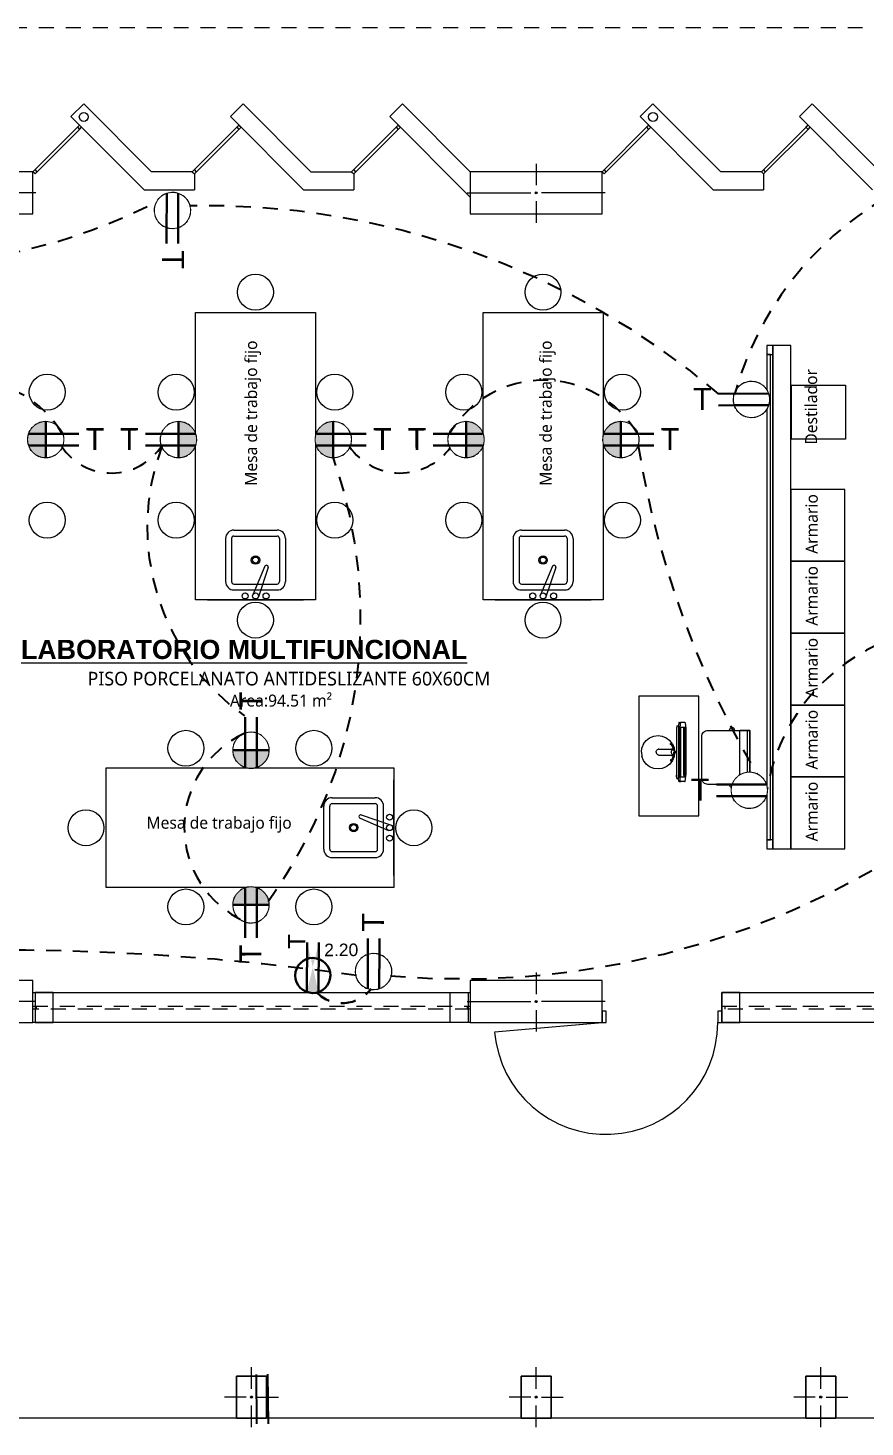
# Model space of a CAD drawing. Header units: metres. Extents: x -17 to 101, y 0 to 79.
# Drawn here: x 61.84 to 68.83, y 58.49 to 70.16 of the extents above; entities that cross this region are included whole.
import ezdxf

# ---------------------------------------------------------------- set-up
doc = ezdxf.new("R2010")
doc.units = ezdxf.units.M
doc.set_wipeout_variables(frame=1)
for name, pattern in [('CONTINUA', [0]), ('DASHED2', [0.375, 0.25, -0.125]), ('HIDDEN2', [0.1875, 0.125, -0.0625])]:
    doc.linetypes.add(name, pattern=pattern)
doc.layers.add('Cotas varias El', color=253, linetype='Continuous', lineweight=13)
doc.layers.add('TOMACORRIENTE', color=5, linetype='HIDDEN2', lineweight=30)
doc.styles.add('Generales', font='trebuc.ttf', dxfattribs={"height": 0.1})
doc.styles.add('Santa Rosa 1 50', font='trebuc.ttf')
doc.styles.get("Standard").update_dxf_attribs({"font": 'arial.ttf'})
doc.styles.add('style1', font='arial.ttf', dxfattribs={"height": 0.35})

# ---------------------------------------------------------------- blocks, each defined once
blk = doc.blocks.new('IDROBOX')
at = {"layer": 'TOMACORRIENTE'}
blk.add_lwpolyline([(0.139, 0.047), (0.133, 0.061), (0.126, 0.075), (0.118, 0.088), (0.108, 0.099), (0.097, 0.11), (0.085, 0.12), (0.072, 0.128), (0.058, 0.135), (0.044, 0.14), (0.029, 0.144), (0.014, 0.146), (-0.002, 0.147), (-0.017, 0.146), (-0.032, 0.143), (-0.047, 0.139), (-0.061, 0.133), (-0.075, 0.126), (-0.088, 0.118), (-0.099, 0.108), (-0.11, 0.097), (-0.12, 0.085), (-0.128, 0.072), (-0.135, 0.058), (-0.14, 0.044), (-0.144, 0.029), (-0.146, 0.014), (-0.147, -0.002), (-0.146, -0.017), (-0.143, -0.032), (-0.139, -0.047), (-0.133, -0.061), (-0.126, -0.075), (-0.118, -0.088), (-0.108, -0.099), (-0.097, -0.11), (-0.085, -0.12), (-0.072, -0.128), (-0.058, -0.135), (-0.044, -0.14), (-0.029, -0.144), (-0.014, -0.146), (0.002, -0.147), (0.017, -0.146), (0.032, -0.143), (0.047, -0.139), (0.061, -0.133), (0.075, -0.126), (0.088, -0.118), (0.099, -0.108), (0.11, -0.097), (0.12, -0.085), (0.128, -0.072), (0.135, -0.058), (0.14, -0.044), (0.144, -0.029), (0.146, -0.014), (0.147, 0.002), (0.146, 0.017), (0.143, 0.032)], close=True, dxfattribs=at)
at = {"layer": 'TOMACORRIENTE', "color": 5, "linetype": 'CONTINUA', "style": 'style1', "text_generation_flag": 4}
blk.add_text('T', height=0.183, rotation=179.8829, dxfattribs=at).set_placement((0.488, -0.087))
blk.add_wipeout([(0.139, 0.047), (0.133, 0.061), (0.126, 0.075), (0.118, 0.088), (0.108, 0.099), (0.097, 0.11), (0.085, 0.12), (0.072, 0.128), (0.058, 0.135), (0.044, 0.14), (0.029, 0.144), (0.014, 0.146), (-0.002, 0.147), (-0.017, 0.146), (-0.032, 0.143), (-0.047, 0.139), (-0.061, 0.133), (-0.075, 0.126), (-0.088, 0.118), (-0.099, 0.108), (-0.11, 0.097), (-0.12, 0.085), (-0.128, 0.072), (-0.135, 0.058), (-0.14, 0.044), (-0.144, 0.029), (-0.146, 0.014), (-0.147, -0.002), (-0.146, -0.017), (-0.143, -0.032), (-0.139, -0.047), (-0.133, -0.061), (-0.126, -0.075), (-0.118, -0.088), (-0.108, -0.099), (-0.097, -0.11), (-0.085, -0.12), (-0.072, -0.128), (-0.058, -0.135), (-0.044, -0.14), (-0.029, -0.144), (-0.014, -0.146), (0.002, -0.147), (0.017, -0.146), (0.032, -0.143), (0.047, -0.139), (0.061, -0.133), (0.075, -0.126), (0.088, -0.118), (0.099, -0.108), (0.11, -0.097), (0.12, -0.085), (0.128, -0.072), (0.135, -0.058), (0.14, -0.044), (0.144, -0.029), (0.146, -0.014), (0.147, 0.002), (0.146, 0.017), (0.143, 0.032)]).dxf.layer = 'TOMACORRIENTE'
at = {"layer": 'TOMACORRIENTE'}
h = blk.add_hatch(color=256, dxfattribs=at)
h.dxf.hatch_style = 1
edge = h.paths.add_edge_path()
edge.add_line((0, 0.147), (0, -0.147))
h.paths.add_polyline_path([(0, 0.147), (-0.002, 0.147), (-0.017, 0.146), (-0.032, 0.143), (-0.047, 0.139), (-0.061, 0.133), (-0.075, 0.126), (-0.088, 0.118), (-0.099, 0.108), (-0.11, 0.097), (-0.12, 0.085), (-0.128, 0.072), (-0.135, 0.058), (-0.14, 0.044), (-0.144, 0.029), (-0.146, 0.014), (-0.147, -0.002), (-0.146, -0.017), (-0.143, -0.032), (-0.139, -0.047), (-0.133, -0.061), (-0.126, -0.075), (-0.118, -0.088), (-0.108, -0.099), (-0.097, -0.11), (-0.085, -0.12), (-0.072, -0.128), (-0.058, -0.135), (-0.044, -0.14), (-0.029, -0.144), (-0.014, -0.146), (0, -0.147)])
at = {"layer": 'TOMACORRIENTE', "color": 5, "linetype": 'CONTINUA'}
for p, q in [((-0.138, 0.049), (0.275, 0.048)), ((-0.138, -0.048), (0.275, -0.049))]:
    blk.add_line(p, q, dxfattribs=at)
blk.add_lwpolyline([(0, 0.147), (0, -0.147)], dxfattribs=at)
blk = doc.blocks.new('Tomacorriente con puesta a tierra')
at = {"layer": 'TOMACORRIENTE'}
blk.add_lwpolyline([(0.111, 0.0379), (0.1065, 0.0493), (0.1007, 0.0601), (0.0939, 0.0703), (0.086, 0.0798), (0.0772, 0.0883), (0.0676, 0.0959), (0.0572, 0.1024), (0.0462, 0.1079), (0.0346, 0.1121), (0.0227, 0.1151), (0.0106, 0.1168), (-0.0017, 0.1173), (-0.014, 0.1165), (-0.0261, 0.1144), (-0.0379, 0.111), (-0.0493, 0.1065), (-0.0601, 0.1007), (-0.0703, 0.0939), (-0.0798, 0.086), (-0.0883, 0.0772), (-0.0959, 0.0676), (-0.1024, 0.0572), (-0.1079, 0.0462), (-0.1121, 0.0346), (-0.1151, 0.0227), (-0.1168, 0.0106), (-0.1173, -0.0017), (-0.1165, -0.014), (-0.1144, -0.0261), (-0.111, -0.0379), (-0.1065, -0.0493), (-0.1007, -0.0601), (-0.0939, -0.0703), (-0.086, -0.0798), (-0.0772, -0.0883), (-0.0676, -0.0959), (-0.0572, -0.1024), (-0.0462, -0.1079), (-0.0346, -0.1121), (-0.0227, -0.1151), (-0.0106, -0.1168), (0.0017, -0.1173), (0.014, -0.1165), (0.0261, -0.1144), (0.0379, -0.111), (0.0493, -0.1065), (0.0601, -0.1007), (0.0703, -0.0939), (0.0798, -0.086), (0.0883, -0.0772), (0.0959, -0.0676), (0.1024, -0.0572), (0.1079, -0.0462), (0.1121, -0.0346), (0.1151, -0.0227), (0.1168, -0.0106), (0.1173, 0.0017), (0.1165, 0.014), (0.1144, 0.0261)], close=True, dxfattribs=at)
at = {"layer": 'TOMACORRIENTE', "color": 5, "linetype": 'CONTINUA', "style": 'style1', "text_generation_flag": 4}
blk.add_text('T', height=0.1466, rotation=180, dxfattribs=at).set_placement((0.3906, -0.0687))
blk.add_wipeout([(0.111, 0.0379), (0.1065, 0.0493), (0.1007, 0.0601), (0.0939, 0.0703), (0.086, 0.0798), (0.0772, 0.0883), (0.0676, 0.0959), (0.0572, 0.1024), (0.0462, 0.1079), (0.0346, 0.1121), (0.0227, 0.1151), (0.0106, 0.1168), (-0.0017, 0.1173), (-0.014, 0.1165), (-0.0261, 0.1144), (-0.0379, 0.111), (-0.0493, 0.1065), (-0.0601, 0.1007), (-0.0703, 0.0939), (-0.0798, 0.086), (-0.0883, 0.0772), (-0.0959, 0.0676), (-0.1024, 0.0572), (-0.1079, 0.0462), (-0.1121, 0.0346), (-0.1151, 0.0227), (-0.1168, 0.0106), (-0.1173, -0.0017), (-0.1165, -0.014), (-0.1144, -0.0261), (-0.111, -0.0379), (-0.1065, -0.0493), (-0.1007, -0.0601), (-0.0939, -0.0703), (-0.086, -0.0798), (-0.0772, -0.0883), (-0.0676, -0.0959), (-0.0572, -0.1024), (-0.0462, -0.1079), (-0.0346, -0.1121), (-0.0227, -0.1151), (-0.0106, -0.1168), (0.0017, -0.1173), (0.014, -0.1165), (0.0261, -0.1144), (0.0379, -0.111), (0.0493, -0.1065), (0.0601, -0.1007), (0.0703, -0.0939), (0.0798, -0.086), (0.0883, -0.0772), (0.0959, -0.0676), (0.1024, -0.0572), (0.1079, -0.0462), (0.1121, -0.0346), (0.1151, -0.0227), (0.1168, -0.0106), (0.1173, 0.0017), (0.1165, 0.014), (0.1144, 0.0261)]).dxf.layer = 'TOMACORRIENTE'
at = {"layer": 'TOMACORRIENTE', "color": 5, "linetype": 'CONTINUA'}
for p, q in [((-0.1107, 0.0388), (0.2197, 0.0388)), ((-0.1107, -0.0388), (0.2197, -0.0388))]:
    blk.add_line(p, q, dxfattribs=at)
blk = doc.blocks.new('tomac. 2.2')
at = {"layer": 'TOMACORRIENTE'}
h = blk.add_hatch(color=256, dxfattribs=at)
h.dxf.hatch_style = 1
edge = h.paths.add_edge_path()
edge.add_line((-0.138, 0.049), (0.275, 0.048))
edge.add_line((-0.138, -0.048), (0.275, -0.049))
edge = h.paths.add_edge_path()
edge.add_ellipse((0, 0), major_axis=(0.104, 0.103), ratio=1, start_angle=475.671, end_angle=514.329)
edge.add_line((-0.138, -0.048), (0.138, -0.049))
edge.add_ellipse((0, 0), major_axis=(0.104, 0.103), ratio=1, start_angle=655.671, end_angle=694.329)
edge.add_line((0.138, 0.048), (-0.138, 0.049))
at = {"layer": 'TOMACORRIENTE', "color": 5, "linetype": 'CONTINUA'}
for p, q in [((-0.138, 0.049), (0.275, 0.048)), ((-0.138, -0.048), (0.275, -0.049))]:
    blk.add_line(p, q, dxfattribs=at)
blk.add_ellipse((0, 0), major_axis=(0.104, 0.103), ratio=1, start_param=5.497787, end_param=11.780972, dxfattribs=at)
at = {"layer": 'TOMACORRIENTE'}
blk.add_text('T', height=0.144, dxfattribs=at).set_placement((0.222, 0.063))

msp = doc.modelspace()

# ---------------------------------------------------------------- linework, layer by layer
at = {"layer": 'Cotas varias El', "linetype": 'Continuous'}
for p, q in [((61.884, 68.964), (62.273, 69.353)), ((62.273, 69.353), (62.255, 69.335)), ((62.273, 69.353), (62.291, 69.335)), ((63.214, 68.964), (63.603, 69.353)), ((63.603, 69.353), (63.585, 69.335)), ((63.603, 69.353), (63.621, 69.335)), ((64.544, 68.964), (64.933, 69.353)), ((64.933, 69.353), (64.915, 69.335)), ((64.933, 69.353), (64.951, 69.335)), ((66.634, 68.964), (67.023, 69.353)), ((67.023, 69.353), (67.005, 69.335)), ((67.023, 69.353), (67.041, 69.335)), ((67.964, 68.964), (68.353, 69.353)), ((68.353, 69.353), (68.335, 69.335)), ((68.353, 69.353), (68.371, 69.335)), ((61.919, 68.964), (62.273, 69.318)), ((62.255, 69.335), (62.273, 69.318)), ((62.273, 69.318), (62.291, 69.335)), ((63.249, 68.964), (63.603, 69.318)), ((63.585, 69.335), (63.603, 69.318)), ((63.603, 69.318), (63.621, 69.335)), ((64.579, 68.964), (64.933, 69.318)), ((64.915, 69.335), (64.933, 69.318)), ((64.933, 69.318), (64.951, 69.335)), ((66.669, 68.964), (67.023, 69.318)), ((67.005, 69.335), (67.023, 69.318)), ((67.023, 69.318), (67.041, 69.335)), ((67.999, 68.964), (68.353, 69.318)), ((68.335, 69.335), (68.353, 69.318)), ((68.353, 69.318), (68.371, 69.335)), ((66.084, 69.031), (66.084, 68.851)), ((61.902, 68.946), (61.884, 68.964)), ((61.919, 68.964), (61.902, 68.982)), ((61.902, 68.946), (61.919, 68.964)), ((63.249, 68.964), (63.232, 68.982)), ((63.232, 68.946), (63.249, 68.964)), ((64.579, 68.964), (64.562, 68.982)), ((64.562, 68.946), (64.579, 68.964)), ((66.652, 68.946), (66.634, 68.964)), ((66.669, 68.964), (66.652, 68.982)), ((66.652, 68.946), (66.669, 68.964)), ((67.999, 68.964), (67.982, 68.982)), ((67.982, 68.946), (67.999, 68.964)), ((61.909, 68.789), (61.379, 68.789)), ((65.509, 68.789), (66.039, 68.789)), ((66.659, 68.789), (66.129, 68.789)), ((66.084, 68.719), (66.084, 68.539)), ((68.059, 67.514), (68.009, 67.514)), ((68.009, 67.514), (68.009, 67.439)), ((68.059, 67.439), (68.059, 67.514)), ((68.039, 67.439), (68.009, 67.439)), ((68.009, 67.439), (68.009, 63.389)), ((68.009, 67.439), (68.059, 67.439)), ((68.039, 63.389), (68.039, 67.439)), ((67.701, 64.314), (67.696, 64.305)), ((67.704, 64.32), (67.701, 64.316)), ((67.701, 64.316), (67.701, 64.314)), ((67.707, 64.322), (67.704, 64.32)), ((67.71, 64.325), (67.707, 64.322)), ((67.714, 64.326), (67.71, 64.325)), ((67.717, 64.327), (67.714, 64.326)), ((67.721, 64.327), (67.717, 64.327)), ((67.725, 64.326), (67.721, 64.327)), ((67.729, 64.325), (67.725, 64.326)), ((67.732, 64.322), (67.729, 64.325)), ((67.735, 64.32), (67.732, 64.322)), ((67.737, 64.316), (67.735, 64.32)), ((67.739, 64.312), (67.737, 64.316)), ((67.74, 64.308), (67.739, 64.312)), ((67.741, 64.305), (67.74, 64.308)), ((67.785, 64.305), (67.849, 64.305)), ((67.785, 63.849), (67.785, 64.305)), ((67.849, 64.305), (67.867, 64.305)), ((67.849, 63.849), (67.849, 64.305)), ((67.867, 63.849), (67.867, 64.305)), ((67.696, 63.849), (67.701, 63.839)), ((67.701, 63.839), (67.701, 63.837)), ((67.701, 63.837), (67.704, 63.834)), ((67.704, 63.834), (67.707, 63.831)), ((67.707, 63.831), (67.71, 63.829)), ((67.71, 63.829), (67.714, 63.827)), ((67.714, 63.827), (67.717, 63.826)), ((67.717, 63.826), (67.721, 63.826)), ((67.721, 63.826), (67.725, 63.827)), ((67.725, 63.827), (67.729, 63.829)), ((67.729, 63.829), (67.732, 63.831)), ((67.732, 63.831), (67.735, 63.834)), ((67.735, 63.834), (67.737, 63.837)), ((67.737, 63.837), (67.739, 63.841)), ((67.739, 63.841), (67.74, 63.845)), ((67.74, 63.845), (67.741, 63.849)), ((67.785, 63.849), (67.849, 63.849)), ((67.849, 63.849), (67.867, 63.849)), ((68.009, 63.389), (68.039, 63.389)), ((68.059, 63.389), (68.009, 63.389)), ((68.009, 63.389), (68.009, 63.314)), ((68.009, 63.314), (68.059, 63.314)), ((68.059, 63.314), (68.059, 63.389)), ((66.084, 62.281), (66.084, 62.101)), ((61.884, 62.114), (65.534, 62.114)), ((67.634, 62.114), (70.284, 62.114)), ((67.634, 61.864), (67.634, 62.114)), ((67.634, 62.114), (67.634, 61.864)), ((61.909, 62.039), (61.379, 62.039)), ((65.509, 62.039), (66.039, 62.039)), ((66.659, 62.039), (66.129, 62.039)), ((66.084, 61.969), (66.084, 61.789)), ((65.534, 61.864), (61.887, 61.864)), ((66.667, 61.864), (65.737, 61.783)), ((70.284, 61.864), (67.634, 61.864)), ((63.709, 58.809), (63.709, 58.989)), ((66.084, 58.809), (66.084, 58.989)), ((68.459, 58.809), (68.459, 58.989)), ((63.664, 58.739), (63.484, 58.739)), ((63.754, 58.739), (63.934, 58.739)), ((66.039, 58.739), (65.859, 58.739)), ((66.129, 58.739), (66.309, 58.739)), ((68.414, 58.739), (68.234, 58.739)), ((68.504, 58.739), (68.684, 58.739)), ((63.709, 58.489), (63.709, 58.669)), ((66.084, 58.489), (66.084, 58.669)), ((68.459, 58.489), (68.459, 58.669))]:
    msp.add_line(p, q, dxfattribs=at)
at = {"layer": 'Cotas varias El', "ltscale": 0.05}
for p, q in [((63.214, 68.964), (63.232, 68.946)), ((63.214, 68.964), (63.232, 68.946)), ((63.232, 68.946), (63.232, 68.814)), ((64.544, 68.964), (64.562, 68.946)), ((64.562, 68.946), (64.562, 68.814)), ((67.964, 68.964), (67.982, 68.946)), ((67.964, 68.964), (67.982, 68.946)), ((67.982, 68.946), (67.982, 68.814)), ((62.812, 68.814), (63.232, 68.814)), ((67.562, 68.814), (67.982, 68.814))]:
    msp.add_line(p, q, dxfattribs=at)
at = {"layer": 'Cotas varias El'}
for p, q in [((68.059, 63.314), (68.059, 67.514)), ((68.209, 63.314), (68.209, 67.514)), ((63.562, 65.974), (63.922, 65.974)), ((65.962, 65.974), (66.322, 65.974)), ((63.492, 65.904), (63.492, 65.544)), ((63.542, 65.904), (63.542, 65.544)), ((63.562, 65.924), (63.922, 65.924)), ((63.942, 65.904), (63.942, 65.544)), ((63.992, 65.904), (63.992, 65.544)), ((65.892, 65.904), (65.892, 65.544)), ((65.942, 65.904), (65.942, 65.544)), ((65.962, 65.924), (66.322, 65.924)), ((66.342, 65.904), (66.342, 65.544)), ((66.392, 65.904), (66.392, 65.544)), ((63.821, 65.672), (63.719, 65.434)), ((63.848, 65.661), (63.766, 65.416)), ((66.221, 65.672), (66.119, 65.434)), ((66.248, 65.661), (66.166, 65.416)), ((63.562, 65.524), (63.922, 65.524)), ((65.962, 65.524), (66.322, 65.524)), ((63.342, 65.391), (64.142, 65.391)), ((63.562, 65.474), (63.922, 65.474)), ((65.742, 65.391), (66.542, 65.391)), ((65.962, 65.474), (66.322, 65.474)), ((67.257, 64.33), (67.256, 64.327)), ((67.258, 64.337), (67.257, 64.335)), ((67.257, 64.335), (67.257, 64.333)), ((67.257, 64.333), (67.257, 64.33)), ((67.258, 64.34), (67.258, 64.339)), ((67.259, 64.34), (67.258, 64.34)), ((67.258, 64.339), (67.258, 64.337)), ((67.259, 64.341), (67.272, 64.341)), ((67.259, 64.341), (67.259, 64.34)), ((67.272, 64.334), (67.271, 64.327)), ((67.273, 64.347), (67.272, 64.341)), ((67.272, 64.341), (67.272, 64.34)), ((67.272, 64.34), (67.272, 64.334)), ((67.274, 64.357), (67.273, 64.352)), ((67.273, 64.352), (67.273, 64.347)), ((67.275, 64.361), (67.274, 64.357)), ((67.276, 64.364), (67.275, 64.361)), ((67.277, 64.368), (67.276, 64.367)), ((67.276, 64.367), (67.276, 64.364)), ((67.278, 64.368), (67.277, 64.368)), ((67.278, 64.368), (67.291, 64.368)), ((67.285, 64.34), (67.284, 64.334)), ((67.284, 64.334), (67.284, 64.327)), ((67.286, 64.352), (67.285, 64.347)), ((67.285, 64.347), (67.285, 64.34)), ((67.287, 64.357), (67.286, 64.352)), ((67.288, 64.364), (67.287, 64.361)), ((67.287, 64.361), (67.287, 64.357)), ((67.289, 64.367), (67.288, 64.364)), ((67.29, 64.368), (67.289, 64.367)), ((67.291, 64.368), (67.29, 64.368)), ((67.325, 64.368), (67.291, 64.368)), ((67.325, 64.368), (67.326, 64.368)), ((67.326, 64.368), (67.327, 64.367)), ((67.327, 64.367), (67.328, 64.364)), ((67.328, 64.364), (67.328, 64.361)), ((67.328, 64.361), (67.329, 64.357)), ((67.329, 64.357), (67.33, 64.352)), ((67.33, 64.352), (67.33, 64.347)), ((67.33, 64.347), (67.331, 64.34)), ((67.331, 64.34), (67.331, 64.334)), ((67.331, 64.334), (67.332, 64.327)), ((66.98, 64.189), (67.002, 64.218)), ((67.002, 64.218), (67.031, 64.24)), ((67.031, 64.24), (67.065, 64.254)), ((67.065, 64.254), (67.101, 64.259)), ((67.101, 64.259), (67.137, 64.254)), ((67.137, 64.254), (67.17, 64.24)), ((67.17, 64.24), (67.199, 64.218)), ((67.221, 64.189), (67.199, 64.218)), ((67.256, 64.327), (67.256, 64.324)), ((67.256, 64.324), (67.256, 64.32)), ((67.256, 64.32), (67.256, 64.317)), ((67.256, 64.317), (67.256, 64.313)), ((67.256, 64.313), (67.256, 64.127)), ((67.271, 64.327), (67.271, 64.319)), ((67.271, 64.319), (67.271, 64.313)), ((67.271, 64.313), (67.271, 63.929)), ((67.284, 64.327), (67.284, 64.319)), ((67.284, 64.319), (67.284, 64.313)), ((67.284, 64.313), (67.284, 63.929)), ((67.289, 64.327), (67.289, 63.916)), ((67.315, 64.327), (67.289, 64.327)), ((67.316, 64.324), (67.315, 64.327)), ((67.319, 64.327), (67.315, 64.327)), ((67.316, 64.32), (67.316, 64.324)), ((67.316, 64.317), (67.316, 64.32)), ((67.316, 64.313), (67.316, 64.317)), ((67.316, 63.93), (67.316, 64.313)), ((67.319, 64.327), (67.319, 64.319)), ((67.319, 64.327), (67.319, 64.327)), ((67.32, 64.327), (67.319, 64.327)), ((67.319, 64.319), (67.319, 64.313)), ((67.319, 64.313), (67.319, 63.929)), ((67.327, 64.327), (67.32, 64.327)), ((67.32, 64.327), (67.32, 63.916)), ((67.327, 64.327), (67.327, 63.916)), ((67.332, 64.327), (67.332, 64.319)), ((67.332, 64.319), (67.332, 64.313)), ((67.332, 64.313), (67.332, 63.929)), ((66.962, 64.12), (66.966, 64.156)), ((66.962, 64.12), (66.966, 64.084)), ((66.98, 64.189), (66.966, 64.156)), ((67.086, 64.125), (67.087, 64.129)), ((67.086, 64.12), (67.086, 64.125)), ((67.086, 64.12), (67.086, 64.115)), ((67.086, 64.115), (67.088, 64.11)), ((67.087, 64.129), (67.089, 64.133)), ((67.088, 64.11), (67.09, 64.107)), ((67.089, 64.133), (67.092, 64.137)), ((67.09, 64.107), (67.093, 64.104)), ((67.098, 64.142), (67.092, 64.137)), ((67.1, 64.098), (67.093, 64.104)), ((67.098, 64.142), (67.103, 64.145)), ((67.104, 64.096), (67.1, 64.098)), ((67.107, 64.146), (67.103, 64.145)), ((67.107, 64.146), (67.215, 64.146)), ((67.204, 64.19), (67.205, 64.191)), ((67.204, 64.189), (67.204, 64.19)), ((67.204, 64.188), (67.204, 64.189)), ((67.205, 64.187), (67.204, 64.188)), ((67.205, 64.192), (67.206, 64.193)), ((67.205, 64.191), (67.205, 64.192)), ((67.205, 64.192), (67.205, 64.192)), ((67.205, 64.186), (67.205, 64.187)), ((67.205, 64.185), (67.205, 64.186)), ((67.206, 64.184), (67.205, 64.185)), ((67.206, 64.193), (67.207, 64.193)), ((67.206, 64.193), (67.206, 64.193)), ((67.207, 64.183), (67.206, 64.184)), ((67.207, 64.193), (67.208, 64.193)), ((67.207, 64.182), (67.207, 64.183)), ((67.208, 64.193), (67.208, 64.192)), ((67.208, 64.192), (67.209, 64.192)), ((67.209, 64.192), (67.21, 64.191)), ((67.21, 64.191), (67.211, 64.191)), ((67.211, 64.191), (67.212, 64.19)), ((67.212, 64.125), (67.211, 64.12)), ((67.211, 64.12), (67.212, 64.115)), ((67.212, 64.19), (67.213, 64.189)), ((67.212, 64.125), (67.213, 64.129)), ((67.212, 64.115), (67.213, 64.11)), ((67.213, 64.189), (67.214, 64.188)), ((67.213, 64.129), (67.215, 64.133)), ((67.213, 64.11), (67.216, 64.107)), ((67.214, 64.188), (67.215, 64.187)), ((67.214, 64.187), (67.215, 64.186)), ((67.215, 64.187), (67.215, 64.186)), ((67.228, 64.154), (67.215, 64.186)), ((67.22, 64.145), (67.215, 64.146)), ((67.215, 64.133), (67.218, 64.137)), ((67.216, 64.107), (67.219, 64.104)), ((67.216, 64.095), (67.221, 64.096)), ((67.218, 64.137), (67.221, 64.139)), ((67.219, 64.104), (67.222, 64.102)), ((67.22, 64.152), (67.22, 64.145)), ((67.224, 64.143), (67.22, 64.145)), ((67.22, 64.088), (67.221, 64.096)), ((67.221, 64.189), (67.235, 64.156)), ((67.224, 64.14), (67.221, 64.139)), ((67.221, 64.096), (67.225, 64.099)), ((67.222, 64.102), (67.225, 64.102)), ((67.224, 64.143), (67.231, 64.137)), ((67.228, 64.139), (67.224, 64.14)), ((67.232, 64.104), (67.225, 64.099)), ((67.225, 64.102), (67.229, 64.102)), ((67.229, 64.114), (67.227, 64.115)), ((67.227, 64.115), (67.228, 64.114)), ((67.23, 64.138), (67.228, 64.154)), ((67.228, 64.139), (67.231, 64.137)), ((67.228, 64.114), (67.229, 64.114)), ((67.231, 64.103), (67.228, 64.086)), ((67.231, 64.126), (67.229, 64.127)), ((67.23, 64.127), (67.229, 64.127)), ((67.229, 64.102), (67.232, 64.104)), ((67.231, 64.126), (67.23, 64.127)), ((67.231, 64.137), (67.234, 64.134)), ((67.237, 64.114), (67.232, 64.114)), ((67.232, 64.104), (67.235, 64.108)), ((67.233, 64.127), (67.237, 64.127)), ((67.236, 64.131), (67.234, 64.134)), ((67.235, 64.156), (67.239, 64.127)), ((67.239, 64.114), (67.235, 64.084)), ((67.235, 64.108), (67.237, 64.112)), ((67.236, 64.131), (67.237, 64.127)), ((67.237, 64.127), (67.239, 64.127)), ((67.237, 64.112), (67.237, 64.114)), ((67.239, 64.114), (67.237, 64.114)), ((67.239, 64.127), (67.256, 64.127)), ((67.256, 64.114), (67.239, 64.114)), ((67.256, 64.127), (67.256, 64.114)), ((67.256, 64.114), (67.256, 63.93)), ((66.98, 64.05), (66.966, 64.084)), ((67.002, 64.021), (66.98, 64.05)), ((67.031, 63.999), (67.002, 64.021)), ((67.065, 63.985), (67.031, 63.999)), ((67.101, 63.981), (67.065, 63.985)), ((67.137, 63.985), (67.101, 63.981)), ((67.109, 64.095), (67.104, 64.096)), ((67.109, 64.095), (67.216, 64.095)), ((67.17, 63.999), (67.137, 63.985)), ((67.199, 64.021), (67.17, 63.999)), ((67.221, 64.05), (67.199, 64.021)), ((67.205, 64.052), (67.204, 64.051)), ((67.204, 64.051), (67.204, 64.05)), ((67.204, 64.05), (67.204, 64.049)), ((67.204, 64.049), (67.205, 64.049)), ((67.206, 64.056), (67.205, 64.055)), ((67.205, 64.055), (67.205, 64.054)), ((67.205, 64.054), (67.205, 64.052)), ((67.205, 64.049), (67.205, 64.048)), ((67.205, 64.048), (67.205, 64.047)), ((67.205, 64.047), (67.206, 64.047)), ((67.207, 64.057), (67.206, 64.056)), ((67.206, 64.047), (67.207, 64.047)), ((67.206, 64.047), (67.206, 64.047)), ((67.207, 64.058), (67.207, 64.057)), ((67.207, 64.047), (67.208, 64.047)), ((67.208, 64.047), (67.209, 64.048)), ((67.208, 64.047), (67.208, 64.047)), ((67.209, 64.048), (67.21, 64.048)), ((67.21, 64.048), (67.211, 64.049)), ((67.211, 64.049), (67.212, 64.05)), ((67.212, 64.05), (67.213, 64.051)), ((67.213, 64.051), (67.214, 64.052)), ((67.214, 64.052), (67.215, 64.053)), ((67.228, 64.086), (67.215, 64.054)), ((67.215, 64.053), (67.215, 64.054)), ((67.235, 64.084), (67.221, 64.05)), ((64.895, 63.091), (64.895, 63.891)), ((67.256, 63.926), (67.256, 63.93)), ((67.256, 63.922), (67.256, 63.926)), ((67.256, 63.919), (67.256, 63.922)), ((67.256, 63.916), (67.256, 63.919)), ((67.257, 63.913), (67.256, 63.916)), ((67.257, 63.91), (67.257, 63.913)), ((67.257, 63.907), (67.257, 63.91)), ((67.258, 63.905), (67.257, 63.907)), ((67.258, 63.904), (67.258, 63.905)), ((67.258, 63.903), (67.258, 63.904)), ((67.259, 63.902), (67.258, 63.903)), ((67.259, 63.902), (67.272, 63.902)), ((67.259, 63.902), (67.259, 63.902)), ((67.271, 63.923), (67.271, 63.929)), ((67.271, 63.916), (67.271, 63.923)), ((67.272, 63.909), (67.271, 63.916)), ((67.272, 63.902), (67.272, 63.909)), ((67.273, 63.896), (67.272, 63.902)), ((67.272, 63.902), (67.272, 63.902)), ((67.273, 63.89), (67.273, 63.896)), ((67.274, 63.885), (67.273, 63.89)), ((67.275, 63.881), (67.274, 63.885)), ((67.276, 63.878), (67.275, 63.881)), ((67.276, 63.876), (67.276, 63.878)), ((67.277, 63.875), (67.276, 63.876)), ((67.278, 63.875), (67.277, 63.875)), ((67.278, 63.875), (67.291, 63.875)), ((67.284, 63.923), (67.284, 63.929)), ((67.284, 63.916), (67.284, 63.923)), ((67.284, 63.909), (67.284, 63.916)), ((67.285, 63.902), (67.284, 63.909)), ((67.285, 63.896), (67.285, 63.902)), ((67.286, 63.89), (67.285, 63.896)), ((67.287, 63.885), (67.286, 63.89)), ((67.287, 63.881), (67.287, 63.885)), ((67.288, 63.878), (67.287, 63.881)), ((67.289, 63.876), (67.288, 63.878)), ((67.289, 63.916), (67.315, 63.916)), ((67.29, 63.875), (67.289, 63.876)), ((67.291, 63.875), (67.29, 63.875)), ((67.325, 63.875), (67.291, 63.875)), ((67.316, 63.919), (67.315, 63.916)), ((67.315, 63.916), (67.319, 63.916)), ((67.316, 63.93), (67.316, 63.926)), ((67.316, 63.926), (67.316, 63.922)), ((67.316, 63.922), (67.316, 63.919)), ((67.319, 63.923), (67.319, 63.929)), ((67.319, 63.916), (67.319, 63.923)), ((67.319, 63.916), (67.319, 63.916)), ((67.319, 63.916), (67.32, 63.916)), ((67.327, 63.916), (67.32, 63.916)), ((67.325, 63.875), (67.326, 63.875)), ((67.326, 63.875), (67.327, 63.876)), ((67.327, 63.876), (67.328, 63.878)), ((67.328, 63.881), (67.329, 63.885)), ((67.328, 63.878), (67.328, 63.881)), ((67.329, 63.885), (67.33, 63.89)), ((67.33, 63.896), (67.331, 63.902)), ((67.33, 63.89), (67.33, 63.896)), ((67.331, 63.909), (67.332, 63.916)), ((67.331, 63.902), (67.331, 63.909)), ((67.332, 63.923), (67.332, 63.929)), ((67.332, 63.916), (67.332, 63.923)), ((64.311, 63.311), (64.311, 63.671)), ((64.361, 63.311), (64.361, 63.671)), ((64.381, 63.741), (64.741, 63.741)), ((64.381, 63.691), (64.741, 63.691)), ((64.761, 63.311), (64.761, 63.671)), ((64.811, 63.311), (64.811, 63.671)), ((64.614, 63.57), (64.851, 63.468)), ((64.624, 63.597), (64.869, 63.515)), ((64.381, 63.291), (64.741, 63.291)), ((64.381, 63.241), (64.741, 63.241)), ((85.234, 58.564), (56.684, 58.564))]:
    msp.add_line(p, q, dxfattribs=at)
at = {"layer": 'Cotas varias El', "linetype": 'DASHED2', "ltscale": 0.5}
for p, q in [((61.884, 62.002), (65.534, 62.002)), ((67.634, 62.002), (70.284, 62.002)), ((65.534, 61.977), (61.884, 61.977)), ((70.284, 61.977), (67.634, 61.977))]:
    msp.add_line(p, q, dxfattribs=at)
at = {"layer": 'Cotas varias El', "linetype": 'DASHED2'}
for p, q in [((61.884, 62.002), (61.912, 62.002)), ((61.912, 62.002), (61.912, 61.977)), ((65.509, 62.002), (65.509, 61.977)), ((67.659, 62.002), (67.659, 61.977))]:
    msp.add_line(p, q, dxfattribs=at)
at = {"layer": 'Cotas varias El', "linetype": 'ByBlock'}
for p, q in [((66.667, 61.96), (66.634, 61.96)), ((66.634, 61.96), (66.634, 61.864)), ((66.634, 61.864), (66.634, 61.96)), ((66.667, 61.864), (66.667, 61.96)), ((67.634, 61.96), (67.601, 61.96)), ((67.601, 61.96), (67.601, 61.864)), ((67.634, 61.864), (67.634, 61.96)), ((67.634, 61.864), (67.634, 61.96)), ((67.634, 61.864), (67.634, 61.96)), ((66.634, 61.864), (66.667, 61.864)), ((67.601, 61.864), (67.634, 61.864))]:
    msp.add_line(p, q, dxfattribs=at)
at = {"layer": 'Cotas varias El', "linetype": 'HIDDEN2'}
msp.add_lwpolyline([(85.234, 68.964), (85.234, 70.164), (56.434, 70.164), (56.434, 68.964)], dxfattribs=at)
at = {"layer": 'Cotas varias El', "ltscale": 0.05}
for points in [[(62.308, 69.53), (62.202, 69.424)], [(62.874, 68.964), (62.308, 69.53)], [(63.638, 69.53), (63.532, 69.424)], [(64.204, 68.964), (63.638, 69.53)], [(64.968, 69.53), (64.862, 69.424)], [(65.534, 68.964), (64.968, 69.53)], [(67.058, 69.53), (66.952, 69.424)], [(67.624, 68.964), (67.058, 69.53)], [(68.388, 69.53), (68.282, 69.424)], [(68.954, 68.964), (68.388, 69.53)], [(62.202, 69.424), (62.812, 68.814)], [(63.532, 69.424), (64.142, 68.814)], [(64.862, 69.424), (65.534, 68.752)], [(66.952, 69.424), (67.562, 68.814)], [(68.282, 69.424), (68.892, 68.814)], [(63.214, 68.964), (62.874, 68.964)], [(64.204, 68.964), (64.544, 68.964)], [(67.964, 68.964), (67.624, 68.964)], [(64.142, 68.814), (64.562, 68.814)]]:
    msp.add_lwpolyline(points, dxfattribs=at)
at = {"layer": 'Cotas varias El', "linetype": 'Continuous'}
for points in [[(60.784, 68.614), (61.884, 68.614), (61.884, 68.964), (60.784, 68.964)], [(65.534, 68.614), (66.634, 68.614), (66.634, 68.964), (65.534, 68.964)], [(60.784, 61.864), (61.884, 61.864), (61.884, 62.214), (60.784, 62.214)], [(65.534, 61.864), (66.634, 61.864), (66.634, 62.214), (65.534, 62.214)], [(63.834, 58.564), (63.584, 58.564), (63.584, 58.914), (63.834, 58.914)], [(66.209, 58.564), (65.959, 58.564), (65.959, 58.914), (66.209, 58.914)], [(68.584, 58.564), (68.334, 58.564), (68.334, 58.914), (68.584, 58.914)]]:
    msp.add_lwpolyline(points, close=True, dxfattribs=at)
at = {"layer": 'Cotas varias El'}
for points in [[(63.242, 67.791), (64.242, 67.791), (64.242, 65.391), (63.242, 65.391)], [(65.642, 67.791), (66.642, 67.791), (66.642, 65.391), (65.642, 65.391)], [(62.495, 62.991), (62.495, 63.991), (64.895, 63.991), (64.895, 62.991)], [(61.904, 61.864), (62.054, 61.864), (62.054, 62.114), (61.904, 62.114)], [(65.517, 62.114), (65.517, 61.864), (65.367, 61.864), (65.367, 62.114)], [(67.634, 61.864), (67.784, 61.864), (67.784, 62.114), (67.634, 62.114)], [(63.834, 58.914), (63.584, 58.914), (63.584, 58.564), (63.834, 58.564)], [(66.209, 58.914), (65.959, 58.914), (65.959, 58.564), (66.209, 58.564)], [(68.584, 58.914), (68.334, 58.914), (68.334, 58.564), (68.584, 58.564)]]:
    msp.add_lwpolyline(points, close=True, dxfattribs=at)
at = {"layer": 'Cotas varias El', "ltscale": 0.05}
msp.add_lwpolyline([(68.209, 67.514), (68.059, 67.514), (68.059, 63.314), (68.209, 63.314)], close=True, dxfattribs=at)
at = {"layer": 'Cotas varias El'}
for points in [[(68.216, 67.182), (68.666, 67.182), (68.666, 66.732), (68.216, 66.732), (68.216, 67.182)], [(68.659, 66.314), (68.209, 66.314), (68.209, 65.714), (68.659, 65.714), (68.659, 66.314)], [(68.659, 65.714), (68.209, 65.714), (68.209, 65.114), (68.659, 65.114), (68.659, 65.714)], [(68.659, 65.114), (68.209, 65.114), (68.209, 64.514), (68.659, 64.514), (68.659, 65.114)], [(67.442, 63.589), (67.442, 64.589), (66.942, 64.589), (66.942, 63.589), (67.442, 63.589)], [(68.659, 64.514), (68.209, 64.514), (68.209, 63.914), (68.659, 63.914), (68.659, 64.514)], [(68.659, 63.914), (68.209, 63.914), (68.209, 63.314), (68.659, 63.314), (68.659, 63.914)]]:
    msp.add_lwpolyline(points, dxfattribs=at)
at = {"layer": 'Cotas varias El', "linetype": 'Continuous'}
msp.add_lwpolyline([(67.867, 63.852), (67.517, 63.852, -0.414214), (67.467, 63.902), (67.467, 64.252, -0.414214), (67.517, 64.302), (67.867, 64.302), (67.867, 63.852)], format="xyb", dxfattribs=at)
at = {"layer": 'Cotas varias El'}
for centre, radius in [((62.309, 69.422), 0.0375), ((67.059, 69.422), 0.0375), ((63.741, 67.959), 0.15), ((63.741, 67.959), 0.15), ((66.141, 67.959), 0.15), ((66.141, 67.959), 0.15), ((62.004, 67.125), 0.15), ((62.004, 67.125), 0.15), ((63.08, 67.125), 0.15), ((63.08, 67.125), 0.15), ((64.404, 67.125), 0.15), ((64.404, 67.125), 0.15), ((65.48, 67.125), 0.15), ((65.48, 67.125), 0.15), ((66.804, 67.125), 0.15), ((66.804, 67.125), 0.15), ((62.004, 66.057), 0.15), ((62.004, 66.057), 0.15), ((63.08, 66.057), 0.15), ((63.08, 66.057), 0.15), ((64.404, 66.057), 0.15), ((64.404, 66.057), 0.15), ((65.48, 66.057), 0.15), ((65.48, 66.057), 0.15), ((66.804, 66.057), 0.15), ((66.804, 66.057), 0.15), ((63.742, 65.724), 0.035), ((63.742, 65.724), 0.025), ((66.142, 65.724), 0.035), ((66.142, 65.724), 0.025), ((63.655, 65.424), 0.025), ((63.742, 65.424), 0.025), ((63.83, 65.424), 0.025), ((66.055, 65.424), 0.025), ((66.142, 65.424), 0.025), ((66.23, 65.424), 0.025), ((63.741, 65.223), 0.15), ((63.741, 65.223), 0.15), ((66.141, 65.223), 0.15), ((66.141, 65.223), 0.15), ((63.161, 64.153), 0.15), ((63.161, 64.153), 0.15), ((64.229, 64.153), 0.15), ((64.229, 64.153), 0.15), ((62.327, 63.49), 0.15), ((62.327, 63.49), 0.15), ((65.063, 63.49), 0.15), ((65.063, 63.49), 0.15), ((64.561, 63.491), 0.035), ((64.561, 63.491), 0.025), ((64.861, 63.578), 0.025), ((64.861, 63.491), 0.025), ((64.861, 63.403), 0.025), ((63.161, 62.829), 0.15), ((63.161, 62.829), 0.15), ((64.229, 62.829), 0.15), ((64.229, 62.829), 0.15)]:
    msp.add_circle(centre, radius, dxfattribs=at)
at = {"layer": 'Cotas varias El', "linetype": 'Continuous'}
for centre in [(66.084, 68.789), (66.084, 62.039), (63.709, 58.739), (66.084, 58.739), (68.459, 58.739)]:
    msp.add_circle(centre, 0.00871, dxfattribs=at)
at = {"layer": 'Cotas varias El'}
for centre, radius, start, end in [((63.562, 65.904), 0.07, 90, 180), ((63.922, 65.904), 0.07, 360, 90), ((65.962, 65.904), 0.07, 90, 180), ((66.322, 65.904), 0.07, 360, 90), ((63.562, 65.904), 0.02, 90, 180), ((63.922, 65.904), 0.02, 360, 90), ((65.962, 65.904), 0.02, 90, 180), ((66.322, 65.904), 0.02, 360, 90), ((63.834, 65.666), 0.0147, 341.3579, 156.779), ((66.234, 65.666), 0.0147, 341.3579, 156.779), ((63.562, 65.544), 0.07, 180, 270), ((63.562, 65.544), 0.02, 180, 270), ((63.922, 65.544), 0.07, 270, 360), ((63.922, 65.544), 0.02, 270, 360), ((63.922, 65.544), 0.02, 270, 360), ((63.922, 65.544), 0.02, 270, 360), ((65.962, 65.544), 0.07, 180, 270), ((65.962, 65.544), 0.02, 180, 270), ((66.322, 65.544), 0.07, 270, 360), ((66.322, 65.544), 0.02, 270, 360), ((66.322, 65.544), 0.02, 270, 360), ((66.322, 65.544), 0.02, 270, 360), ((64.381, 63.671), 0.07, 90, 180), ((64.381, 63.671), 0.02, 90, 180), ((64.741, 63.671), 0.07, 360, 90), ((64.741, 63.671), 0.02, 360, 90), ((64.741, 63.671), 0.02, 360, 90), ((64.741, 63.671), 0.02, 360, 90), ((64.62, 63.583), 0.0147, 71.3579, 246.779), ((64.381, 63.311), 0.07, 180, 270), ((64.381, 63.311), 0.02, 180, 270), ((64.741, 63.311), 0.07, 270, 360), ((64.741, 63.311), 0.02, 270, 360)]:
    msp.add_arc(centre, radius, start, end, dxfattribs=at)
at = {"layer": 'Cotas varias El', "linetype": 'ByBlock'}
msp.add_arc((66.667, 61.864), 0.933, 185, 360, dxfattribs=at)
at = {"layer": 'Cotas varias El', "linetype": 'Continuous'}
for p in [(66.084, 68.789), (66.084, 62.039), (63.709, 58.739), (66.084, 58.739), (68.459, 58.739)]:
    msp.add_point(p, dxfattribs=at)
at = {"layer": 'TOMACORRIENTE', "color": 5, "linetype": 'CONTINUA', "lineweight": 25}
for p, q in [((63.746, 58.928), (63.75, 58.515)), ((63.843, 58.929), (63.847, 58.516))]:
    msp.add_line(p, q, dxfattribs=at)
at = {"layer": 'TOMACORRIENTE', "lineweight": 25}
msp.add_arc((69.613, 63.541), 1.625, 58.8676, 170.7893, dxfattribs=at)

# ---------------------------------------------------------------- block references
msp.add_blockref('IDROBOX', (61.991, 66.729), dxfattribs=at)
at = {"layer": 'TOMACORRIENTE', "lineweight": 25, "rotation": 89.85735275067192}
msp.add_blockref('tomac. 2.2', (64.22, 62.257), dxfattribs=at)

# ---------------------------------------------------------------- texts
at = {"layer": 'Cotas varias El', "char_height": 0.1, "attachment_point": 3, "rotation": 90, "style": 'Generales'}
for s, insert in [('Mesa de trabajo fijo', (63.655, 67.556)), ('Mesa de trabajo fijo', (66.114, 67.556)), ('Destilador', (68.329, 67.318)), ('Armario', (68.334, 66.274)), ('Armario', (68.334, 65.674)), ('Armario', (68.334, 65.074)), ('Armario', (68.334, 64.474)), ('Armario', (68.334, 63.874))]:
    msp.add_mtext_dynamic_manual_height_columns(s, width=1.60938, gutter_width=1, heights=[0], dxfattribs=dict(at, insert=insert))
at = {"layer": 'Cotas varias El'}
for s, width, insert, char_height, attachment_point, style in [('\\pi1.2288;{\\fSwis721 Ex BT|b1|i0|c0|p34;\\H0.76555x;\\LLABORATORIO MULTIFUNCIONAL\\P\\pi1.7841;\\fTrebuchet MS|b0|i0|c0|p34;\\H0.71249x;\\lPISO PORCELANATO ANTIDESLIZANTE 60X60CM\\H1.1917x;\\P\\pi2.9725;\\H0.73609x;Area:94.51 m²}', 6.82262, (60.556, 65.058), 0.209, 1, 'Santa Rosa 1 50'), ('Mesa de trabajo fijo', 1.60938, (64.044, 63.582), 0.1, 3, 'Generales')]:
    msp.add_mtext_dynamic_manual_height_columns(s, width=width, gutter_width=1, heights=[0], dxfattribs=dict(at, insert=insert, char_height=char_height, attachment_point=attachment_point, style=style))

# ---------------------------------------------------------------- next in the draw order: linework, layer by layer
at = {"layer": 'TOMACORRIENTE', "lineweight": 25}
msp.add_arc((61.345, 66.313), 0.912, 31.0141, 148.9859, dxfattribs=at)

# ---------------------------------------------------------------- next in the draw order: block references
at = {"layer": 'TOMACORRIENTE', "lineweight": 25, "yscale": 1.25, "zscale": 1.25}
for p, xscale, rotation in [((63.049, 68.641), 1.25, 269.882853743262), ((67.881, 67.064), -1.25, 0.1171462567378878), ((64.727, 62.29), 1.25, 89.88285374326205)]:
    msp.add_blockref('Tomacorriente con puesta a tierra', p, dxfattribs=dict(at, xscale=xscale, rotation=rotation))
at = {"layer": 'TOMACORRIENTE', "lineweight": 25, "xscale": -1}
for p in [(63.099, 66.729), (65.499, 66.729)]:
    msp.add_blockref('IDROBOX', p, dxfattribs=at)
at = {"layer": 'TOMACORRIENTE', "lineweight": 25}
for p in [(64.391, 66.729), (66.791, 66.729)]:
    msp.add_blockref('IDROBOX', p, dxfattribs=at)
at = {"layer": 'TOMACORRIENTE', "lineweight": 25, "rotation": 90}
msp.add_blockref('IDROBOX', (63.704, 64.137), dxfattribs=at)
at = {"layer": 'TOMACORRIENTE', "lineweight": 25, "xscale": -1, "rotation": 90}
msp.add_blockref('IDROBOX', (63.704, 62.846), dxfattribs=at)

# ---------------------------------------------------------------- next in the draw order: linework, layer by layer
at = {"layer": 'TOMACORRIENTE', "lineweight": 25}
for centre, radius, start, end in [((60.676, 73.14), 4.963, 242.4165, 296.8833), ((63.319, 62.044), 6.638, 49.7734, 91.1169), ((70.383, 66.378, 0), 2.741, 120.4882, 164.6375), ((66.145, 66.313), 0.912, 31.0141, 148.9859), ((62.54, 66.95), 0.5, 213.8683, 327.3851), ((64.771, 65.998), 1.933, 159.3859, 234.5303), ((64.949, 66.966), 0.516, 214.8643, 324.2), ((74.73, 67.947), 7.897, 189.2279, 211.6663), ((60.603, 65.244), 4.017, 323.8621, 19.4707), ((64.009, 63.493), 0.862, 114.7268, 245.3127), ((65.464, 69.155), 6.927, 265.0735, 315.6259), ((61.601, 41.28), 21.189, 81.9074, 99.0308)]:
    msp.add_arc(centre, radius, start, end, dxfattribs=at)
at = {"layer": 'TOMACORRIENTE'}
msp.add_arc((64.466, 62.327), 0.301, 225.0543, 322.8992, dxfattribs=at)

# ---------------------------------------------------------------- next in the draw order: texts
at = {"layer": 'TOMACORRIENTE', "lineweight": 25}
msp.add_text('2.20', height=0.1047, rotation=0.2113, dxfattribs=at).set_placement((64.315, 62.418))

# ---------------------------------------------------------------- next in the draw order: block references
at = {"layer": 'TOMACORRIENTE', "lineweight": 25, "xscale": -1.25, "yscale": 1.25, "zscale": 1.25, "rotation": 0.1171462567378878}
msp.add_blockref('Tomacorriente con puesta a tierra', (67.863, 63.803), dxfattribs=at)

doc.saveas('drawing.dxf')
